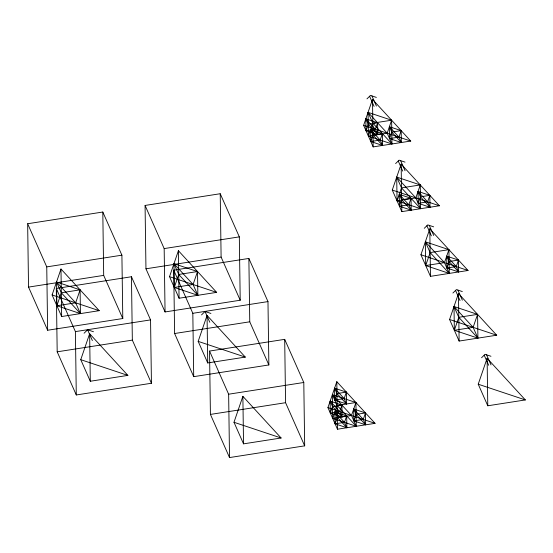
<?xml version="1.0" encoding="UTF-8"?>
<svg xmlns="http://www.w3.org/2000/svg" width="553" height="553" viewBox="0 0 553 553"><rect width="100%" height="100%" fill="white"/><g stroke="black" fill="none" stroke-linecap="round" stroke-linejoin="round"><path stroke-width="0.83" d="M52.1 294.956L60.982 269.014L99.222 310.675L61.646 316.53L52.1 294.956L99.222 310.675M80.752 359.678L89.634 333.729L127.874 375.397L90.298 381.252L80.752 359.678L127.874 375.397M169.522 276.659L178.405 250.709L216.645 292.371L179.068 298.233L169.522 276.659L216.645 292.371M198.174 341.374L207.057 315.431L245.297 357.093L207.721 362.948L198.174 341.374L245.297 357.093M233.988 422.278L242.871 396.328L281.111 437.99L243.534 443.852L233.988 422.278L281.111 437.99M363.618 125.331L372.501 99.388L410.741 141.05L373.164 146.904L363.618 125.331L410.741 141.05M392.271 190.052L401.153 164.103L439.393 205.764L401.817 211.626L392.271 190.052L439.393 205.764M327.922 407.637L336.812 381.688L375.052 423.349L337.475 429.211L327.922 407.637L375.052 423.349M420.923 254.767L429.805 228.824L468.045 270.486L430.469 276.341L420.923 254.767L468.045 270.486M449.575 319.489L458.458 293.546L496.698 335.208L459.121 341.063L449.575 319.489L496.698 335.208M478.227 384.211L487.11 358.261L525.35 399.93L487.774 405.784L478.227 384.211L525.35 399.93M84.097 333.21L87.602 329.782L93.492 331.745M366.964 98.863L370.469 95.434L376.358 97.404M201.52 314.913L205.018 311.484L210.914 313.447M395.616 163.584L399.121 160.156L405.01 162.119M424.269 228.306L427.766 224.877L433.663 226.841M452.921 293.021L456.419 289.592L462.315 291.562M481.573 357.743L485.071 354.314L490.967 356.277M27.65 223.737L102.803 212.027L121.902 255.175L122.787 318.535L47.634 330.245L28.535 287.097L27.65 223.737L46.749 266.885L47.634 330.245M145.073 205.44L220.225 193.73L239.325 236.871L240.209 300.231L165.057 311.947L145.957 268.799L145.073 205.44L164.172 248.587L165.057 311.947M46.749 266.885L121.902 255.175M164.172 248.587L239.325 236.871M28.535 287.097L103.688 275.387L122.787 318.535M145.957 268.799L221.11 257.083L240.209 300.231M56.302 288.459L131.455 276.749L150.554 319.897L151.439 383.25L76.286 394.966L57.187 351.819L56.302 288.459L75.402 331.606L76.286 394.966M173.725 270.161L248.871 258.445L267.977 301.592L268.862 364.952L193.709 376.662L174.61 333.521L173.725 270.161L192.824 313.302L193.709 376.662M75.402 331.606L150.554 319.897M192.824 313.302L267.977 301.592M57.187 351.819L132.34 340.109L151.439 383.25M174.61 333.521L249.756 321.805L268.862 364.952M209.539 351.058L284.691 339.348L303.791 382.489L304.675 445.849L229.523 457.566L210.423 414.418L209.539 351.058L228.638 394.206L229.523 457.566M228.638 394.206L303.791 382.489M210.423 414.418L285.576 402.702L304.675 445.849M371.941 95.925L376.413 106.038M400.593 160.647L405.066 170.759M429.246 225.368L433.718 235.481M457.891 290.083L462.37 300.196M486.543 354.805L491.023 364.918M369.591 96.291L374.07 106.404M398.243 161.013L402.722 171.126M426.895 225.735L431.368 235.848M455.548 290.449L460.02 300.562M484.2 355.171L488.672 365.284M205.018 311.484L209.794 322.268M87.602 329.782L92.372 340.572M487.11 358.261L487.774 405.784M458.458 293.546L459.121 341.063M429.805 228.824L430.469 276.341M401.153 164.103L401.817 211.626M372.501 99.388L373.164 146.904M336.812 381.688L337.475 429.211M284.691 339.348L285.576 402.702M248.871 258.445L249.756 321.805M242.871 396.328L243.534 443.852M220.225 193.73L221.11 257.083M207.057 315.431L207.721 362.948M178.405 250.709L179.068 298.233M131.455 276.749L132.34 340.109M102.803 212.027L103.688 275.387M89.634 333.729L90.298 381.252M60.982 269.014L61.646 316.53M61.314 292.772L56.876 305.747L80.434 313.599L80.102 289.841L56.544 281.982L56.876 305.747L75.657 302.816L80.102 289.841L61.314 292.772L56.544 281.982L75.657 302.816L80.434 313.599L61.314 292.772M178.737 274.468L174.292 287.442L197.856 295.302L197.525 271.544L173.96 263.684L174.292 287.442L193.08 284.512L197.525 271.544L178.737 274.468L173.96 263.684L193.08 284.512L197.856 295.302L178.737 274.468M368.229 124.238L366.003 130.722L377.789 134.656L377.623 122.773L365.837 118.847L366.003 130.722L375.397 129.257L377.623 122.773L368.229 124.238L365.837 118.847L375.397 129.257L377.789 134.656L368.229 124.238M372.833 123.146L368.395 136.114L391.953 143.974L391.621 120.215L368.063 112.356L368.395 136.114L387.176 133.19L391.621 120.215L372.833 123.146L368.063 112.356L387.176 133.19L391.953 143.974L372.833 123.146M372.999 135.022L370.78 141.513L382.558 145.439L382.393 133.563L370.614 129.63L370.78 141.513L380.174 140.047L382.393 133.563L372.999 135.022L370.614 129.63L380.174 140.047L382.558 145.439L372.999 135.022M391.787 132.098L389.568 138.582L401.347 142.515L401.181 130.632L389.402 126.706L389.568 138.582L398.962 137.116L401.181 130.632L391.787 132.098L389.402 126.706L398.962 137.116L401.347 142.515L391.787 132.098M401.485 187.861L397.047 200.836L420.605 208.695L420.273 184.937L396.715 177.078L397.047 200.836L415.828 197.912L420.273 184.937L401.485 187.861L396.715 177.078L415.828 197.912L420.605 208.695L401.485 187.861M401.651 199.744L399.432 206.228L411.211 210.161L411.045 198.278L399.266 194.352L399.432 206.228L408.826 204.769L411.045 198.278L401.651 199.744L399.266 194.352L408.826 204.769L411.211 210.161L401.651 199.744M332.533 406.545L330.314 413.029L342.093 416.955L341.927 405.079L330.148 401.146L330.314 413.029L339.708 411.563L341.927 405.079L332.533 406.545L330.148 401.146L339.708 411.563L342.093 416.955L332.533 406.545M336.977 393.57L334.759 400.054L346.537 403.987L346.372 392.105L334.593 388.178L334.759 400.054L344.146 398.589L346.372 392.105L336.977 393.57L334.593 388.178L344.146 398.589L346.537 403.987L336.977 393.57M337.143 405.446L332.699 418.421L356.263 426.28L355.932 402.522L332.367 394.662L332.699 418.421L351.487 415.497L355.932 402.522L337.143 405.446L332.367 394.662L351.487 415.497L356.263 426.28L337.143 405.446M337.309 417.328L335.09 423.812L346.869 427.745L346.703 415.863L334.924 411.937L335.09 423.812L344.478 422.354L346.703 415.863L337.309 417.328L334.924 411.937L344.478 422.354L346.869 427.745L337.309 417.328M420.439 196.813L418.22 203.304L429.999 207.23L429.833 195.354L418.054 191.421L418.22 203.304L427.614 201.838L429.833 195.354L420.439 196.813L418.054 191.421L427.614 201.838L429.999 207.23L420.439 196.813M356.097 414.397L353.872 420.888L365.657 424.815L365.492 412.939L353.706 409.006L353.872 420.888L363.266 419.423L365.492 412.939L356.097 414.397L353.706 409.006L363.266 419.423L365.657 424.815L356.097 414.397M430.137 252.583L425.692 265.558L449.257 273.417L448.925 249.659L425.361 241.799L425.692 265.558L444.481 262.627L448.925 249.659L430.137 252.583L425.361 241.799L444.481 262.627L449.257 273.417L430.137 252.583M449.091 261.534L446.872 268.025L458.651 271.952L458.485 260.069L446.706 256.143L446.872 268.025L456.266 266.56L458.485 260.069L449.091 261.534L446.706 256.143L456.266 266.56L458.651 271.952L449.091 261.534M458.79 317.304L454.345 330.279L477.91 338.132L477.578 314.374L454.013 306.514L454.345 330.279L473.133 327.348L477.578 314.374L458.79 317.304L454.013 306.514L473.133 327.348L477.91 338.132L458.79 317.304"/></g></svg>
